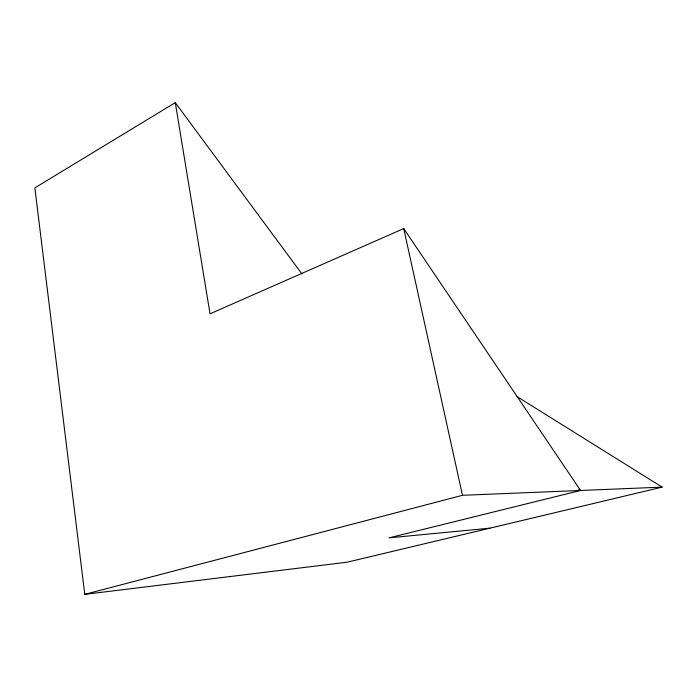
<?xml version="1.0" encoding="UTF-8"?>
<svg xmlns="http://www.w3.org/2000/svg" width="697" height="697" viewBox="0 0 697 697"><rect width="100%" height="100%" fill="white"/><g stroke="black" fill="none" stroke-linecap="round" stroke-linejoin="round"><path stroke-width="1.05" d="M301.958 273.982L175.278 102.642L34.85 187.859L84.773 594.358L347.062 562.218L662.15 487.133L516.442 396.218M489.904 528.178L389.118 537.84L580.549 490.47L403.72 228.581L210.041 313.816L175.278 102.642M84.773 594.358L462.477 495.297L662.15 487.133M578.728 489.268L580.549 490.47M403.72 228.581L462.477 495.297"/></g></svg>
